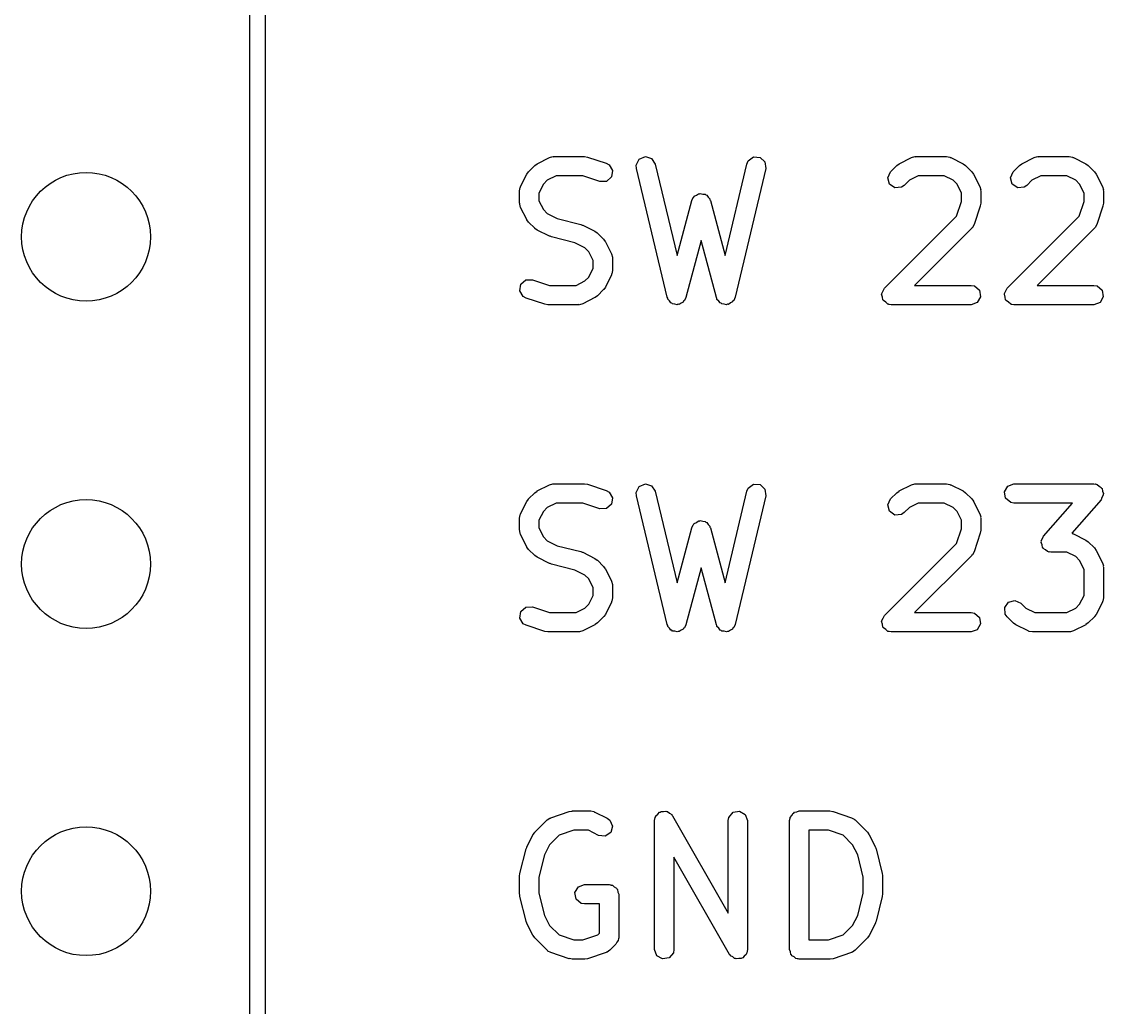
# Model space of a CAD drawing. Extents: x 123.1 to 171.8, y -132.4 to -71.4.
# Drawn here: x 162.06 to 170.46, y -102.5 to -94.85 of the extents above; entities that cross this region are included whole.
import ezdxf

# ---------------------------------------------------------------- set-up
doc = ezdxf.new("R2010")
doc.units = 0
doc.layers.add('BLACK', color=7, linetype='CONTINUOUS')

msp = doc.modelspace()

# ---------------------------------------------------------------- linework, layer by layer
at = {"layer": 'BLACK', "linetype": 'CONTINUOUS'}
for p, q in [((163.95, -77.41), (163.95, -128.33)), ((163.83, -128.27), (163.83, -77.47)), ((166.043, -95.967), (166.061, -95.9541)), ((166.061, -95.9541), (166.062, -95.9529)), ((166.062, -95.9529), (166.157, -95.9053)), ((166.157, -95.9053), (166.182, -95.8979)), ((166.182, -95.8979), (166.187, -95.8989)), ((166.187, -95.8989), (166.191, -95.8974)), ((166.191, -95.8974), (166.429, -95.8974)), ((166.429, -95.8974), (166.451, -95.9013)), ((166.451, -95.9013), (166.453, -95.9012)), ((166.453, -95.9012), (166.596, -95.9488)), ((166.596, -95.9488), (166.619, -95.9613)), ((166.619, -95.9613), (166.645, -96.005)), ((166.831, -95.9637), (166.854, -95.9179)), ((166.832, -95.9898), (166.831, -95.9637)), ((166.854, -95.9179), (166.901, -95.8975)), ((166.901, -95.8975), (166.95, -95.9122)), ((166.95, -95.9122), (166.978, -95.955)), ((166.978, -95.955), (167.147, -96.6659)), ((167.52, -96.6659), (167.689, -95.955)), ((167.689, -95.955), (167.7, -95.9311)), ((167.7, -95.9311), (167.741, -95.9005)), ((167.741, -95.9005), (167.792, -95.9035)), ((167.792, -95.9035), (167.829, -95.9388)), ((167.829, -95.9388), (167.835, -95.9898)), ((168.852, -95.967), (168.871, -95.9541)), ((168.871, -95.9541), (168.872, -95.9529)), ((168.872, -95.9529), (168.967, -95.9053)), ((168.967, -95.9053), (168.992, -95.8979)), ((168.992, -95.8979), (168.996, -95.8989)), ((168.996, -95.8989), (169, -95.8974)), ((169, -95.8974), (169.239, -95.8974)), ((169.239, -95.8974), (169.264, -95.9019)), ((169.264, -95.9019), (169.268, -95.9048)), ((169.268, -95.9048), (169.272, -95.9053)), ((169.272, -95.9053), (169.367, -95.9529)), ((169.367, -95.9529), (169.385, -95.9663)), ((169.805, -95.967), (169.823, -95.9541)), ((169.823, -95.9541), (169.824, -95.9529)), ((169.824, -95.9529), (169.919, -95.9053)), ((169.919, -95.9053), (169.944, -95.8979)), ((169.944, -95.8979), (169.949, -95.8989)), ((169.949, -95.8989), (169.953, -95.8974)), ((169.953, -95.8974), (170.191, -95.8974)), ((170.191, -95.8974), (170.217, -95.9019)), ((170.217, -95.9019), (170.22, -95.9048)), ((170.22, -95.9048), (170.224, -95.9053)), ((170.224, -95.9053), (170.32, -95.9529)), ((170.32, -95.9529), (170.338, -95.9663)), ((165.933, -96.1293), (165.981, -96.0341)), ((165.981, -96.0341), (165.994, -96.0161)), ((165.994, -96.0161), (165.995, -96.0146)), ((165.995, -96.0146), (166.043, -95.967)), ((166.209, -96.0474), (166.14, -96.0816)), ((166.417, -96.0474), (166.209, -96.0474)), ((166.548, -96.0912), (166.417, -96.0474)), ((166.645, -96.005), (166.638, -96.0557)), ((167.07, -96.9898), (166.832, -95.9898)), ((167.835, -95.9898), (167.597, -96.9898)), ((168.783, -96.0611), (168.805, -96.0146)), ((168.805, -96.0146), (168.852, -95.967)), ((169.018, -96.0474), (168.95, -96.0816)), ((169.221, -96.0474), (169.018, -96.0474)), ((169.289, -96.0816), (169.221, -96.0474)), ((169.385, -95.9663), (169.387, -95.967)), ((169.387, -95.967), (169.434, -96.0146)), ((169.434, -96.0146), (169.447, -96.033)), ((169.447, -96.033), (169.449, -96.0341)), ((169.449, -96.0341), (169.496, -96.1293)), ((169.735, -96.0611), (169.757, -96.0146)), ((169.757, -96.0146), (169.805, -95.967)), ((169.971, -96.0474), (169.902, -96.0816)), ((170.173, -96.0474), (169.971, -96.0474)), ((170.242, -96.0816), (170.173, -96.0474)), ((170.338, -95.9663), (170.339, -95.967)), ((170.339, -95.967), (170.387, -96.0146)), ((170.387, -96.0146), (170.4, -96.033)), ((170.4, -96.033), (170.401, -96.0341)), ((170.401, -96.0341), (170.449, -96.1293)), ((165.93, -96.1372), (165.933, -96.1338)), ((165.933, -96.1338), (165.933, -96.1293)), ((166.11, -96.112), (166.075, -96.1806)), ((166.14, -96.0816), (166.11, -96.112)), ((166.599, -96.0898), (166.548, -96.0912)), ((166.638, -96.0557), (166.599, -96.0898)), ((168.796, -96.1106), (168.783, -96.0611)), ((168.838, -96.1401), (168.796, -96.1106)), ((168.911, -96.1207), (168.889, -96.1356)), ((168.95, -96.0816), (168.911, -96.1207)), ((169.32, -96.112), (169.289, -96.0816)), ((169.354, -96.1806), (169.32, -96.112)), ((169.496, -96.1293), (169.504, -96.1543)), ((169.749, -96.1106), (169.735, -96.0611)), ((169.791, -96.1401), (169.749, -96.1106)), ((169.863, -96.1207), (169.842, -96.1356)), ((169.902, -96.0816), (169.863, -96.1207)), ((170.272, -96.112), (170.242, -96.0816)), ((170.306, -96.1806), (170.272, -96.112)), ((170.449, -96.1293), (170.456, -96.1543)), ((165.925, -96.1629), (165.93, -96.1372)), ((165.925, -96.2581), (165.925, -96.1629)), ((166.075, -96.1806), (166.075, -96.2404)), ((167.261, -96.2388), (167.272, -96.2152)), ((167.272, -96.2152), (167.278, -96.2112)), ((167.278, -96.2112), (167.281, -96.205)), ((167.281, -96.205), (167.298, -96.1968)), ((167.298, -96.1968), (167.314, -96.1857)), ((167.314, -96.1857), (167.321, -96.1863)), ((167.321, -96.1863), (167.327, -96.1834)), ((167.327, -96.1834), (167.346, -96.1884)), ((167.346, -96.1884), (167.365, -96.1901)), ((167.365, -96.1901), (167.37, -96.1949)), ((167.37, -96.1949), (167.377, -96.1967)), ((167.377, -96.1967), (167.388, -96.2126)), ((167.388, -96.2126), (167.402, -96.2263)), ((168.889, -96.1356), (168.838, -96.1401)), ((169.354, -96.2459), (169.354, -96.1806)), ((169.504, -96.1543), (169.503, -96.1586)), ((169.503, -96.1586), (169.504, -96.1629)), ((169.504, -96.1629), (169.504, -96.2581)), ((169.842, -96.1356), (169.791, -96.1401)), ((170.306, -96.2459), (170.306, -96.1806)), ((170.456, -96.1543), (170.455, -96.1586)), ((170.455, -96.1586), (170.456, -96.1629)), ((170.456, -96.1629), (170.456, -96.2581)), ((165.927, -96.2623), (165.925, -96.2581)), ((165.926, -96.2667), (165.927, -96.2623)), ((165.933, -96.2916), (165.926, -96.2667)), ((165.981, -96.3869), (165.933, -96.2916)), ((166.075, -96.2404), (166.11, -96.3089)), ((167.147, -96.6659), (167.261, -96.2388)), ((167.402, -96.2263), (167.402, -96.2331)), ((167.402, -96.2331), (167.406, -96.2388)), ((167.406, -96.2388), (167.52, -96.6659)), ((169.316, -96.3604), (169.354, -96.2459)), ((169.5, -96.2818), (169.453, -96.4247)), ((169.504, -96.2581), (169.5, -96.2802)), ((169.5, -96.2802), (169.5, -96.2818)), ((170.268, -96.3604), (170.306, -96.2459)), ((170.453, -96.2818), (170.405, -96.4247)), ((170.456, -96.2581), (170.453, -96.2802)), ((170.453, -96.2802), (170.453, -96.2818)), ((166.11, -96.3089), (166.14, -96.3393)), ((166.14, -96.3393), (166.217, -96.3778)), ((166.217, -96.3778), (166.4, -96.4234)), ((168.757, -96.9193), (169.316, -96.3604)), ((169.709, -96.9193), (170.268, -96.3604)), ((165.982, -96.388), (165.981, -96.3869)), ((165.995, -96.4064), (165.982, -96.388)), ((166.043, -96.454), (165.995, -96.4064)), ((166.044, -96.4547), (166.043, -96.454)), ((166.062, -96.468), (166.044, -96.4547)), ((166.157, -96.5157), (166.062, -96.468)), ((166.4, -96.4234), (166.411, -96.4287)), ((166.411, -96.4287), (166.415, -96.4291)), ((166.415, -96.4291), (166.51, -96.4767)), ((169.434, -96.454), (168.991, -96.8974)), ((169.436, -96.4499), (169.434, -96.454)), ((169.44, -96.4476), (169.436, -96.4499)), ((169.453, -96.4247), (169.44, -96.4476)), ((170.387, -96.454), (169.943, -96.8974)), ((170.389, -96.4499), (170.387, -96.454)), ((170.393, -96.4476), (170.389, -96.4499)), ((170.405, -96.4247), (170.393, -96.4476)), ((166.161, -96.5161), (166.157, -96.5157)), ((166.173, -96.5213), (166.161, -96.5161)), ((166.355, -96.567), (166.173, -96.5213)), ((166.51, -96.4767), (166.528, -96.4901)), ((166.528, -96.4901), (166.53, -96.4908)), ((166.53, -96.4908), (166.577, -96.5384)), ((166.577, -96.5384), (166.59, -96.5568)), ((167.334, -96.5492), (167.216, -96.9917)), ((167.452, -96.9917), (167.334, -96.5492)), ((166.432, -96.6054), (166.355, -96.567)), ((166.463, -96.6359), (166.432, -96.6054)), ((166.497, -96.7044), (166.463, -96.6359)), ((166.59, -96.5568), (166.591, -96.5579)), ((166.591, -96.5579), (166.639, -96.6531)), ((166.497, -96.7642), (166.497, -96.7044)), ((166.639, -96.6531), (166.646, -96.6781)), ((166.646, -96.6781), (166.645, -96.6825)), ((166.645, -96.6825), (166.647, -96.6867)), ((166.647, -96.6867), (166.647, -96.7819)), ((166.463, -96.8327), (166.497, -96.7642)), ((166.647, -96.7819), (166.642, -96.8076)), ((165.927, -96.9398), (165.935, -96.889)), ((165.935, -96.889), (165.973, -96.855)), ((165.973, -96.855), (166.024, -96.8536)), ((166.024, -96.8536), (166.156, -96.8974)), ((166.364, -96.8974), (166.432, -96.8631)), ((166.432, -96.8631), (166.463, -96.8327)), ((166.639, -96.8154), (166.591, -96.9107)), ((166.642, -96.8076), (166.639, -96.811)), ((166.639, -96.811), (166.639, -96.8154)), ((165.954, -96.9835), (165.927, -96.9398)), ((166.156, -96.8974), (166.364, -96.8974)), ((166.577, -96.9302), (166.53, -96.9778)), ((166.578, -96.9287), (166.577, -96.9302)), ((166.591, -96.9107), (166.578, -96.9287)), ((168.735, -96.9658), (168.737, -96.9627)), ((168.741, -96.9876), (168.735, -96.9658)), ((168.736, -96.9594), (168.747, -96.9398)), ((168.737, -96.9627), (168.736, -96.9594)), ((168.747, -96.9398), (168.757, -96.9193)), ((168.991, -96.8974), (169.429, -96.8974)), ((169.429, -96.8974), (169.455, -96.9019)), ((169.455, -96.9019), (169.494, -96.9349)), ((169.494, -96.9349), (169.503, -96.9854)), ((169.688, -96.9658), (169.689, -96.9627)), ((169.694, -96.9876), (169.688, -96.9658)), ((169.689, -96.9594), (169.7, -96.9398)), ((169.689, -96.9627), (169.689, -96.9594)), ((169.7, -96.9398), (169.709, -96.9193)), ((169.943, -96.8974), (170.381, -96.8974)), ((170.381, -96.8974), (170.407, -96.9019)), ((170.407, -96.9019), (170.446, -96.9349)), ((170.446, -96.9349), (170.455, -96.9854)), ((165.977, -96.9959), (165.954, -96.9835)), ((166.12, -97.0435), (165.977, -96.9959)), ((166.121, -97.0435), (166.12, -97.0435)), ((166.143, -97.0474), (166.121, -97.0435)), ((166.381, -97.0474), (166.143, -97.0474)), ((166.386, -97.0458), (166.381, -97.0474)), ((166.39, -97.0469), (166.386, -97.0458)), ((166.415, -97.0395), (166.39, -97.0469)), ((166.51, -96.9918), (166.415, -97.0395)), ((166.511, -96.9907), (166.51, -96.9918)), ((166.53, -96.9778), (166.511, -96.9907)), ((167.075, -96.9963), (167.07, -96.9898)), ((167.075, -97.0042), (167.075, -96.9963)), ((167.088, -97.0172), (167.075, -97.0042)), ((167.099, -97.0326), (167.088, -97.0172)), ((167.106, -97.0348), (167.099, -97.0326)), ((167.112, -97.0404), (167.106, -97.0348)), ((167.13, -97.042), (167.112, -97.0404)), ((167.148, -97.0472), (167.13, -97.042)), ((167.155, -97.0441), (167.148, -97.0472)), ((167.163, -97.0448), (167.155, -97.0441)), ((167.178, -97.0342), (167.163, -97.0448)), ((167.195, -97.0269), (167.178, -97.0342)), ((167.198, -97.0198), (167.195, -97.0269)), ((167.205, -97.0153), (167.198, -97.0198)), ((167.216, -96.9917), (167.205, -97.0153)), ((167.456, -96.9982), (167.452, -96.9917)), ((167.457, -97.006), (167.456, -96.9982)), ((167.471, -97.0186), (167.457, -97.006)), ((167.481, -97.0338), (167.471, -97.0186)), ((167.489, -97.0358), (167.481, -97.0338)), ((167.495, -97.0412), (167.489, -97.0358)), ((167.513, -97.0423), (167.495, -97.0412)), ((167.531, -97.0471), (167.513, -97.0423)), ((167.538, -97.0438), (167.531, -97.0471)), ((167.546, -97.0443), (167.538, -97.0438)), ((167.561, -97.0333), (167.546, -97.0443)), ((167.577, -97.0255), (167.561, -97.0333)), ((167.581, -97.0183), (167.577, -97.0255)), ((167.587, -97.0137), (167.581, -97.0183)), ((167.597, -96.9898), (167.587, -97.0137)), ((168.745, -97.0099), (168.741, -96.9876)), ((168.748, -97.0121), (168.745, -97.0099)), ((168.749, -97.0154), (168.748, -97.0121)), ((168.767, -97.0283), (168.749, -97.0154)), ((168.784, -97.0429), (168.767, -97.0283)), ((168.789, -97.0437), (168.784, -97.0429)), ((168.791, -97.0448), (168.789, -97.0437)), ((168.794, -97.0445), (168.791, -97.0448)), ((168.81, -97.0474), (168.794, -97.0445)), ((169.429, -97.0474), (168.81, -97.0474)), ((169.477, -97.0298), (169.429, -97.0474)), ((169.503, -96.9854), (169.477, -97.0298)), ((169.697, -97.0099), (169.694, -96.9876)), ((169.7, -97.0121), (169.697, -97.0099)), ((169.701, -97.0154), (169.7, -97.0121)), ((169.719, -97.0283), (169.701, -97.0154)), ((169.737, -97.0429), (169.719, -97.0283)), ((169.741, -97.0437), (169.737, -97.0429)), ((169.743, -97.0448), (169.741, -97.0437)), ((169.746, -97.0445), (169.743, -97.0448)), ((169.762, -97.0474), (169.746, -97.0445)), ((170.381, -97.0474), (169.762, -97.0474)), ((170.43, -97.0298), (170.381, -97.0474)), ((170.455, -96.9854), (170.43, -97.0298)), ((166.062, -98.4929), (166.157, -98.4453)), ((166.157, -98.4453), (166.182, -98.4379)), ((166.182, -98.4379), (166.187, -98.4389)), ((166.187, -98.4389), (166.191, -98.4374)), ((166.191, -98.4374), (166.429, -98.4374)), ((166.429, -98.4374), (166.451, -98.4413)), ((166.451, -98.4413), (166.453, -98.4412)), ((166.453, -98.4412), (166.596, -98.4888)), ((166.831, -98.5037), (166.854, -98.4579)), ((166.854, -98.4579), (166.901, -98.4375)), ((166.901, -98.4375), (166.95, -98.4522)), ((166.95, -98.4522), (166.978, -98.495)), ((167.689, -98.495), (167.7, -98.4711)), ((167.7, -98.4711), (167.741, -98.4405)), ((167.741, -98.4405), (167.792, -98.4435)), ((167.792, -98.4435), (167.829, -98.4788)), ((167.829, -98.4788), (167.835, -98.5298)), ((168.872, -98.4929), (168.967, -98.4453)), ((168.967, -98.4453), (168.992, -98.4379)), ((168.992, -98.4379), (168.996, -98.4389)), ((168.996, -98.4389), (169, -98.4374)), ((169, -98.4374), (169.239, -98.4374)), ((169.239, -98.4374), (169.264, -98.4419)), ((169.264, -98.4419), (169.268, -98.4448)), ((169.268, -98.4448), (169.272, -98.4453)), ((169.272, -98.4453), (169.367, -98.4929)), ((169.689, -98.4994), (169.714, -98.4549)), ((169.714, -98.4549), (169.762, -98.4374)), ((169.762, -98.4374), (170.381, -98.4374)), ((170.381, -98.4374), (170.393, -98.4393)), ((170.393, -98.4393), (170.396, -98.4388)), ((170.396, -98.4388), (170.399, -98.4404)), ((170.399, -98.4404), (170.407, -98.4419)), ((170.407, -98.4419), (170.423, -98.4549)), ((170.423, -98.4549), (170.44, -98.4654)), ((170.44, -98.4654), (170.442, -98.471)), ((170.442, -98.471), (170.446, -98.4749)), ((170.446, -98.4749), (170.45, -98.4948)), ((165.981, -98.5741), (165.994, -98.5561)), ((165.994, -98.5561), (165.995, -98.5546)), ((165.995, -98.5546), (166.043, -98.507)), ((166.043, -98.507), (166.061, -98.4941)), ((166.061, -98.4941), (166.062, -98.4929)), ((166.596, -98.4888), (166.619, -98.5013)), ((166.619, -98.5013), (166.645, -98.545)), ((166.645, -98.545), (166.638, -98.5957)), ((166.832, -98.5298), (166.831, -98.5037)), ((167.07, -99.5298), (166.832, -98.5298)), ((166.978, -98.495), (167.147, -99.2059)), ((167.52, -99.2059), (167.689, -98.495)), ((167.835, -98.5298), (167.597, -99.5298)), ((168.783, -98.6011), (168.805, -98.5546)), ((168.805, -98.5546), (168.852, -98.507)), ((168.852, -98.507), (168.871, -98.4941)), ((168.871, -98.4941), (168.872, -98.4929)), ((169.367, -98.4929), (169.385, -98.5063)), ((169.385, -98.5063), (169.387, -98.507)), ((169.387, -98.507), (169.434, -98.5546)), ((169.434, -98.5546), (169.447, -98.573)), ((169.697, -98.5499), (169.689, -98.4994)), ((169.737, -98.5829), (169.697, -98.5499)), ((170.438, -98.5618), (170.21, -98.8218)), ((170.445, -98.5429), (170.438, -98.5618)), ((170.455, -98.5254), (170.445, -98.5429)), ((170.45, -98.4948), (170.456, -98.5139)), ((170.456, -98.5139), (170.454, -98.5195)), ((170.454, -98.5195), (170.455, -98.5254)), ((165.933, -98.6693), (165.981, -98.5741)), ((166.11, -98.652), (166.075, -98.7206)), ((166.14, -98.6216), (166.11, -98.652)), ((166.209, -98.5874), (166.14, -98.6216)), ((166.417, -98.5874), (166.209, -98.5874)), ((166.548, -98.6312), (166.417, -98.5874)), ((166.599, -98.6298), (166.548, -98.6312)), ((166.638, -98.5957), (166.599, -98.6298)), ((168.796, -98.6506), (168.783, -98.6011)), ((168.838, -98.6801), (168.796, -98.6506)), ((168.95, -98.6216), (168.911, -98.6607)), ((169.018, -98.5874), (168.95, -98.6216)), ((169.221, -98.5874), (169.018, -98.5874)), ((169.289, -98.6216), (169.221, -98.5874)), ((169.32, -98.652), (169.289, -98.6216)), ((169.354, -98.7206), (169.32, -98.652)), ((169.447, -98.573), (169.449, -98.5741)), ((169.449, -98.5741), (169.496, -98.6693)), ((169.762, -98.5874), (169.737, -98.5829)), ((170.216, -98.5874), (169.762, -98.5874)), ((169.992, -98.8439), (170.216, -98.5874)), ((165.925, -98.7029), (165.93, -98.6772)), ((165.925, -98.7981), (165.925, -98.7029)), ((165.93, -98.6772), (165.933, -98.6738)), ((165.933, -98.6738), (165.933, -98.6693)), ((166.075, -98.7206), (166.075, -98.7804)), ((167.281, -98.745), (167.298, -98.7368)), ((167.298, -98.7368), (167.314, -98.7257)), ((167.314, -98.7257), (167.321, -98.7263)), ((167.321, -98.7263), (167.327, -98.7234)), ((167.327, -98.7234), (167.346, -98.7284)), ((167.346, -98.7284), (167.365, -98.7301)), ((167.365, -98.7301), (167.37, -98.7349)), ((167.37, -98.7349), (167.377, -98.7367)), ((167.377, -98.7367), (167.388, -98.7526)), ((168.889, -98.6756), (168.838, -98.6801)), ((168.911, -98.6607), (168.889, -98.6756)), ((169.354, -98.7859), (169.354, -98.7206)), ((169.496, -98.6693), (169.504, -98.6943)), ((169.504, -98.6943), (169.503, -98.6986)), ((169.503, -98.6986), (169.504, -98.7029)), ((169.504, -98.7029), (169.504, -98.7981)), ((165.927, -98.8023), (165.925, -98.7981)), ((165.926, -98.8067), (165.927, -98.8023)), ((165.933, -98.8316), (165.926, -98.8067)), ((166.075, -98.7804), (166.11, -98.8489)), ((167.147, -99.2059), (167.261, -98.7788)), ((167.261, -98.7788), (167.272, -98.7552)), ((167.272, -98.7552), (167.278, -98.7512)), ((167.278, -98.7512), (167.281, -98.745)), ((167.388, -98.7526), (167.402, -98.7663)), ((167.402, -98.7663), (167.402, -98.7731)), ((167.402, -98.7731), (167.406, -98.7788)), ((167.406, -98.7788), (167.52, -99.2059)), ((169.316, -98.9004), (169.354, -98.7859)), ((169.504, -98.7981), (169.5, -98.8202)), ((169.5, -98.8202), (169.5, -98.8218)), ((165.981, -98.9269), (165.933, -98.8316)), ((166.11, -98.8489), (166.14, -98.8793)), ((166.14, -98.8793), (166.217, -98.9178)), ((168.757, -99.4593), (169.316, -98.9004)), ((169.5, -98.8218), (169.453, -98.9647)), ((169.973, -98.8918), (169.975, -98.8862)), ((169.98, -98.9109), (169.973, -98.8918)), ((169.974, -98.8803), (169.984, -98.8628)), ((169.975, -98.8862), (169.974, -98.8803)), ((169.984, -98.8628), (169.992, -98.8439)), ((170.21, -98.8218), (170.217, -98.8229)), ((170.217, -98.8229), (170.22, -98.8257)), ((170.22, -98.8257), (170.224, -98.8263)), ((170.224, -98.8263), (170.32, -98.8739)), ((170.32, -98.8739), (170.338, -98.8872)), ((170.338, -98.8872), (170.339, -98.8879)), ((170.339, -98.8879), (170.387, -98.9355)), ((165.982, -98.928), (165.981, -98.9269)), ((165.995, -98.9464), (165.982, -98.928)), ((166.043, -98.994), (165.995, -98.9464)), ((166.217, -98.9178), (166.4, -98.9634)), ((166.4, -98.9634), (166.411, -98.9687)), ((166.411, -98.9687), (166.415, -98.9691)), ((166.415, -98.9691), (166.51, -99.0167)), ((169.44, -98.9876), (169.436, -98.9899)), ((169.453, -98.9647), (169.44, -98.9876)), ((169.983, -98.9308), (169.98, -98.9109)), ((169.988, -98.9347), (169.983, -98.9308)), ((169.99, -98.9403), (169.988, -98.9347)), ((170.007, -98.9508), (169.99, -98.9403)), ((170.022, -98.9638), (170.007, -98.9508)), ((170.031, -98.9653), (170.022, -98.9638)), ((170.034, -98.9669), (170.031, -98.9653)), ((170.037, -98.9664), (170.034, -98.9669)), ((170.048, -98.9683), (170.037, -98.9664)), ((170.173, -98.9683), (170.048, -98.9683)), ((170.242, -99.0026), (170.173, -98.9683)), ((170.387, -98.9355), (170.4, -98.9539)), ((170.4, -98.9539), (170.401, -98.955)), ((170.401, -98.955), (170.449, -99.0503)), ((166.044, -98.9947), (166.043, -98.994)), ((166.062, -99.008), (166.044, -98.9947)), ((166.157, -99.0557), (166.062, -99.008)), ((166.161, -99.0561), (166.157, -99.0557)), ((166.173, -99.0613), (166.161, -99.0561)), ((166.355, -99.107), (166.173, -99.0613)), ((166.51, -99.0167), (166.528, -99.0301)), ((166.528, -99.0301), (166.53, -99.0308)), ((166.53, -99.0308), (166.577, -99.0784)), ((169.434, -98.994), (168.991, -99.4374)), ((169.436, -98.9899), (169.434, -98.994)), ((170.272, -99.033), (170.242, -99.0026)), ((170.306, -99.1015), (170.272, -99.033)), ((170.449, -99.0503), (170.456, -99.0752)), ((166.432, -99.1454), (166.355, -99.107)), ((166.463, -99.1759), (166.432, -99.1454)), ((166.577, -99.0784), (166.59, -99.0968)), ((166.59, -99.0968), (166.591, -99.0979)), ((166.591, -99.0979), (166.639, -99.1931)), ((167.334, -99.0892), (167.216, -99.5317)), ((167.452, -99.5317), (167.334, -99.0892)), ((170.306, -99.3042), (170.306, -99.1015)), ((170.456, -99.0752), (170.455, -99.0796)), ((170.455, -99.0796), (170.456, -99.0838)), ((170.456, -99.0838), (170.456, -99.3219)), ((166.497, -99.2444), (166.463, -99.1759)), ((166.639, -99.1931), (166.646, -99.2181)), ((166.646, -99.2181), (166.645, -99.2225)), ((166.645, -99.2225), (166.647, -99.2267)), ((166.647, -99.2267), (166.647, -99.3219)), ((166.463, -99.3727), (166.497, -99.3042)), ((166.497, -99.3042), (166.497, -99.2444)), ((166.647, -99.3219), (166.642, -99.3476)), ((170.272, -99.3727), (170.306, -99.3042)), ((170.456, -99.3219), (170.452, -99.3476)), ((165.935, -99.429), (165.973, -99.395)), ((165.973, -99.395), (166.024, -99.3936)), ((166.024, -99.3936), (166.156, -99.4374)), ((166.364, -99.4374), (166.432, -99.4031)), ((166.432, -99.4031), (166.463, -99.3727)), ((166.639, -99.3554), (166.591, -99.4507)), ((166.642, -99.3476), (166.639, -99.351)), ((166.639, -99.351), (166.639, -99.3554)), ((169.69, -99.3977), (169.719, -99.3557)), ((169.694, -99.4488), (169.69, -99.3977)), ((169.719, -99.3557), (169.769, -99.3424)), ((169.769, -99.3424), (169.815, -99.3641)), ((169.815, -99.3641), (169.854, -99.4031)), ((169.854, -99.4031), (169.923, -99.4374)), ((170.173, -99.4374), (170.242, -99.4031)), ((170.242, -99.4031), (170.272, -99.3727)), ((170.449, -99.3554), (170.401, -99.4507)), ((170.452, -99.3476), (170.449, -99.351)), ((170.449, -99.351), (170.449, -99.3554)), ((165.927, -99.4798), (165.935, -99.429)), ((165.954, -99.5235), (165.927, -99.4798)), ((166.156, -99.4374), (166.364, -99.4374)), ((166.577, -99.4702), (166.53, -99.5178)), ((166.578, -99.4687), (166.577, -99.4702)), ((166.591, -99.4507), (166.578, -99.4687)), ((168.736, -99.4994), (168.747, -99.4798)), ((168.747, -99.4798), (168.757, -99.4593)), ((168.991, -99.4374), (169.429, -99.4374)), ((169.429, -99.4374), (169.455, -99.4419)), ((169.455, -99.4419), (169.494, -99.4749)), ((169.494, -99.4749), (169.503, -99.5254)), ((169.709, -99.4702), (169.694, -99.4488)), ((169.757, -99.5178), (169.709, -99.4702)), ((169.923, -99.4374), (170.173, -99.4374)), ((170.387, -99.4702), (170.339, -99.5178)), ((170.388, -99.4687), (170.387, -99.4702)), ((170.401, -99.4507), (170.388, -99.4687)), ((165.977, -99.5359), (165.954, -99.5235)), ((166.12, -99.5835), (165.977, -99.5359)), ((166.51, -99.5318), (166.415, -99.5795)), ((166.511, -99.5307), (166.51, -99.5318)), ((166.53, -99.5178), (166.511, -99.5307)), ((167.075, -99.5363), (167.07, -99.5298)), ((167.075, -99.5442), (167.075, -99.5363)), ((167.088, -99.5572), (167.075, -99.5442)), ((167.099, -99.5726), (167.088, -99.5572)), ((167.106, -99.5748), (167.099, -99.5726)), ((167.112, -99.5804), (167.106, -99.5748)), ((167.178, -99.5742), (167.163, -99.5848)), ((167.195, -99.5669), (167.178, -99.5742)), ((167.198, -99.5598), (167.195, -99.5669)), ((167.205, -99.5553), (167.198, -99.5598)), ((167.216, -99.5317), (167.205, -99.5553)), ((167.456, -99.5382), (167.452, -99.5317)), ((167.457, -99.546), (167.456, -99.5382)), ((167.471, -99.5586), (167.457, -99.546)), ((167.481, -99.5738), (167.471, -99.5586)), ((167.489, -99.5758), (167.481, -99.5738)), ((167.495, -99.5812), (167.489, -99.5758)), ((167.561, -99.5733), (167.546, -99.5843)), ((167.577, -99.5655), (167.561, -99.5733)), ((167.581, -99.5583), (167.577, -99.5655)), ((167.587, -99.5537), (167.581, -99.5583)), ((167.597, -99.5298), (167.587, -99.5537)), ((168.735, -99.5058), (168.737, -99.5027)), ((168.741, -99.5276), (168.735, -99.5058)), ((168.737, -99.5027), (168.736, -99.4994)), ((168.745, -99.5499), (168.741, -99.5276)), ((168.748, -99.5521), (168.745, -99.5499)), ((168.749, -99.5554), (168.748, -99.5521)), ((168.767, -99.5683), (168.749, -99.5554)), ((168.784, -99.5829), (168.767, -99.5683)), ((169.477, -99.5698), (169.429, -99.5874)), ((169.503, -99.5254), (169.477, -99.5698)), ((169.758, -99.5185), (169.757, -99.5178)), ((169.776, -99.5318), (169.758, -99.5185)), ((169.872, -99.5795), (169.776, -99.5318)), ((170.32, -99.5318), (170.224, -99.5795)), ((170.321, -99.5307), (170.32, -99.5318)), ((170.339, -99.5178), (170.321, -99.5307)), ((166.121, -99.5835), (166.12, -99.5835)), ((166.143, -99.5874), (166.121, -99.5835)), ((166.381, -99.5874), (166.143, -99.5874)), ((166.386, -99.5858), (166.381, -99.5874)), ((166.39, -99.5869), (166.386, -99.5858)), ((166.415, -99.5795), (166.39, -99.5869)), ((167.13, -99.582), (167.112, -99.5804)), ((167.148, -99.5872), (167.13, -99.582)), ((167.155, -99.5841), (167.148, -99.5872)), ((167.163, -99.5848), (167.155, -99.5841)), ((167.513, -99.5823), (167.495, -99.5812)), ((167.531, -99.5871), (167.513, -99.5823)), ((167.538, -99.5838), (167.531, -99.5871)), ((167.546, -99.5843), (167.538, -99.5838)), ((168.789, -99.5837), (168.784, -99.5829)), ((168.791, -99.5848), (168.789, -99.5837)), ((168.794, -99.5845), (168.791, -99.5848)), ((168.81, -99.5874), (168.794, -99.5845)), ((169.429, -99.5874), (168.81, -99.5874)), ((169.876, -99.58), (169.872, -99.5795)), ((169.88, -99.5829), (169.876, -99.58)), ((169.905, -99.5874), (169.88, -99.5829)), ((170.191, -99.5874), (169.905, -99.5874)), ((170.195, -99.5858), (170.191, -99.5874)), ((170.2, -99.5869), (170.195, -99.5858)), ((170.224, -99.5795), (170.2, -99.5869)), ((166.167, -101.029), (166.31, -100.981)), ((166.31, -100.981), (166.332, -100.978)), ((166.332, -100.978), (166.334, -100.977)), ((166.334, -100.977), (166.477, -100.977)), ((166.477, -100.977), (166.502, -100.982)), ((166.502, -100.982), (166.506, -100.985)), ((166.506, -100.985), (166.51, -100.985)), ((166.51, -100.985), (166.605, -101.033)), ((166.983, -101.015), (166.998, -101.002)), ((166.998, -101.002), (167.011, -100.987)), ((167.011, -100.987), (167.017, -100.986)), ((167.017, -100.986), (167.023, -100.982)), ((167.023, -100.982), (167.042, -100.982)), ((167.042, -100.982), (167.061, -100.979)), ((167.061, -100.979), (167.067, -100.982)), ((167.067, -100.982), (167.074, -100.982)), ((167.074, -100.982), (167.089, -100.995)), ((167.089, -100.995), (167.106, -101.004)), ((167.549, -101.027), (167.582, -100.987)), ((167.582, -100.987), (167.633, -100.979)), ((167.633, -100.979), (167.677, -101.004)), ((168.038, -101.012), (168.048, -100.995)), ((168.048, -100.995), (168.054, -100.993)), ((168.054, -100.993), (168.058, -100.987)), ((168.058, -100.987), (168.077, -100.984)), ((168.077, -100.984), (168.096, -100.977)), ((168.096, -100.977), (168.334, -100.977)), ((168.334, -100.977), (168.356, -100.981)), ((168.356, -100.981), (168.358, -100.981)), ((168.358, -100.981), (168.5, -101.029)), ((166.043, -101.142), (166.138, -101.047)), ((166.138, -101.047), (166.159, -101.032)), ((166.159, -101.032), (166.164, -101.032)), ((166.164, -101.032), (166.167, -101.029)), ((166.605, -101.033), (166.626, -101.048)), ((166.626, -101.048), (166.647, -101.096)), ((166.973, -101.052), (166.978, -101.027)), ((166.973, -102.052), (166.973, -101.052)), ((166.978, -101.027), (166.982, -101.021)), ((166.982, -101.021), (166.983, -101.015)), ((167.106, -101.004), (167.108, -101.011)), ((167.108, -101.011), (167.113, -101.015)), ((167.113, -101.015), (167.545, -101.77)), ((167.545, -101.052), (167.549, -101.027)), ((167.545, -101.77), (167.545, -101.052)), ((167.677, -101.004), (167.695, -101.052)), ((167.695, -101.052), (167.695, -102.052)), ((168.021, -101.052), (168.022, -101.043)), ((168.021, -102.052), (168.021, -101.052)), ((168.022, -101.039), (168.024, -101.036)), ((168.022, -101.043), (168.022, -101.039)), ((168.024, -101.036), (168.025, -101.027)), ((168.025, -101.027), (168.038, -101.012)), ((168.5, -101.029), (168.523, -101.041)), ((168.523, -101.041), (168.526, -101.045)), ((168.526, -101.045), (168.53, -101.047)), ((168.53, -101.047), (168.625, -101.142)), ((165.981, -101.257), (166.029, -101.162)), ((166.029, -101.162), (166.042, -101.144)), ((166.042, -101.144), (166.043, -101.142)), ((166.231, -101.166), (166.157, -101.24)), ((166.346, -101.127), (166.231, -101.166)), ((166.459, -101.127), (166.346, -101.127)), ((166.538, -101.167), (166.459, -101.127)), ((166.589, -101.173), (166.538, -101.167)), ((166.632, -101.145), (166.589, -101.173)), ((166.647, -101.096), (166.632, -101.145)), ((168.171, -101.127), (168.171, -101.977)), ((168.322, -101.127), (168.171, -101.127)), ((168.436, -101.166), (168.322, -101.127)), ((168.51, -101.24), (168.436, -101.166)), ((168.625, -101.142), (168.638, -101.161)), ((168.638, -101.161), (168.639, -101.162)), ((168.639, -101.162), (168.687, -101.257)), ((166.157, -101.24), (166.119, -101.317)), ((168.549, -101.317), (168.51, -101.24)), ((165.928, -101.463), (165.975, -101.272)), ((165.975, -101.272), (165.981, -101.26)), ((165.981, -101.26), (165.981, -101.257)), ((166.119, -101.317), (166.075, -101.49)), ((167.554, -102.09), (167.123, -101.335)), ((167.123, -101.335), (167.123, -102.052)), ((168.592, -101.49), (168.549, -101.317)), ((168.687, -101.257), (168.69, -101.269)), ((168.69, -101.269), (168.692, -101.272)), ((168.692, -101.272), (168.74, -101.463)), ((165.925, -101.481), (165.928, -101.466)), ((165.925, -101.624), (165.925, -101.481)), ((165.928, -101.466), (165.928, -101.463)), ((166.075, -101.49), (166.075, -101.615)), ((168.592, -101.615), (168.592, -101.49)), ((168.74, -101.463), (168.741, -101.478)), ((168.741, -101.478), (168.742, -101.481)), ((168.742, -101.481), (168.742, -101.624)), ((166.355, -101.611), (166.381, -101.566)), ((166.381, -101.566), (166.429, -101.549)), ((166.429, -101.549), (166.62, -101.549)), ((166.62, -101.549), (166.629, -101.551)), ((166.629, -101.551), (166.633, -101.55)), ((166.633, -101.55), (166.635, -101.552)), ((166.635, -101.552), (166.645, -101.553)), ((166.645, -101.553), (166.66, -101.566)), ((166.66, -101.566), (166.677, -101.576)), ((166.677, -101.576), (166.679, -101.582)), ((166.679, -101.582), (166.684, -101.586)), ((166.684, -101.586), (166.688, -101.606)), ((165.927, -101.627), (165.925, -101.624)), ((165.928, -101.642), (165.927, -101.627)), ((165.975, -101.832), (165.928, -101.642)), ((166.075, -101.615), (166.119, -101.788)), ((166.364, -101.661), (166.355, -101.611)), ((166.403, -101.694), (166.364, -101.661)), ((166.688, -101.606), (166.695, -101.624)), ((166.695, -101.624), (166.695, -101.957)), ((168.549, -101.788), (168.592, -101.615)), ((168.74, -101.642), (168.692, -101.832)), ((168.742, -101.624), (168.74, -101.639)), ((168.74, -101.639), (168.74, -101.642)), ((166.429, -101.699), (166.403, -101.694)), ((166.545, -101.699), (166.429, -101.699)), ((166.545, -101.926), (166.545, -101.699)), ((165.977, -101.835), (165.975, -101.832)), ((165.981, -101.848), (165.977, -101.835)), ((166.119, -101.788), (166.157, -101.865)), ((168.51, -101.865), (168.549, -101.788)), ((168.692, -101.832), (168.687, -101.844)), ((166.029, -101.943), (165.981, -101.848)), ((166.157, -101.865), (166.231, -101.939)), ((166.531, -101.939), (166.545, -101.926)), ((168.436, -101.939), (168.51, -101.865)), ((168.687, -101.848), (168.639, -101.943)), ((168.687, -101.844), (168.687, -101.848)), ((166.03, -101.944), (166.029, -101.943)), ((166.043, -101.963), (166.03, -101.944)), ((166.138, -102.058), (166.043, -101.963)), ((166.231, -101.939), (166.346, -101.977)), ((166.346, -101.977), (166.417, -101.977)), ((166.417, -101.977), (166.531, -101.939)), ((166.673, -102.01), (166.625, -102.058)), ((166.679, -101.995), (166.673, -102.01)), ((166.69, -101.983), (166.679, -101.995)), ((166.693, -101.967), (166.69, -101.983)), ((166.694, -101.964), (166.693, -101.967)), ((166.695, -101.957), (166.694, -101.962)), ((166.694, -101.962), (166.694, -101.964)), ((168.171, -101.977), (168.322, -101.977)), ((168.322, -101.977), (168.436, -101.939)), ((168.625, -101.963), (168.53, -102.058)), ((168.626, -101.961), (168.625, -101.963)), ((168.639, -101.943), (168.626, -101.961)), ((166.142, -102.06), (166.138, -102.058)), ((166.144, -102.064), (166.142, -102.06)), ((166.167, -102.076), (166.144, -102.064)), ((166.31, -102.124), (166.167, -102.076)), ((166.596, -102.076), (166.453, -102.124)), ((166.599, -102.073), (166.596, -102.076)), ((166.604, -102.073), (166.599, -102.073)), ((166.625, -102.058), (166.604, -102.073)), ((166.991, -102.101), (166.973, -102.052)), ((167.119, -102.078), (167.086, -102.117)), ((167.123, -102.052), (167.119, -102.078)), ((167.56, -102.094), (167.554, -102.09)), ((167.562, -102.101), (167.56, -102.094)), ((167.684, -102.09), (167.669, -102.103)), ((167.686, -102.083), (167.684, -102.09)), ((167.69, -102.078), (167.686, -102.083)), ((167.695, -102.052), (167.69, -102.078)), ((168.027, -102.071), (168.021, -102.052)), ((168.031, -102.09), (168.027, -102.071)), ((168.036, -102.094), (168.031, -102.09)), ((168.038, -102.101), (168.036, -102.094)), ((168.5, -102.076), (168.358, -102.124)), ((168.504, -102.073), (168.5, -102.076)), ((168.508, -102.073), (168.504, -102.073)), ((168.53, -102.058), (168.508, -102.073)), ((166.312, -102.123), (166.31, -102.124)), ((166.334, -102.127), (166.312, -102.123)), ((166.429, -102.127), (166.334, -102.127)), ((166.431, -102.127), (166.429, -102.127)), ((166.453, -102.124), (166.431, -102.127)), ((167.035, -102.126), (166.991, -102.101)), ((167.086, -102.117), (167.035, -102.126)), ((167.579, -102.11), (167.562, -102.101)), ((167.594, -102.123), (167.579, -102.11)), ((167.6, -102.123), (167.594, -102.123)), ((167.606, -102.126), (167.6, -102.123)), ((167.626, -102.123), (167.606, -102.126)), ((167.645, -102.123), (167.626, -102.123)), ((167.65, -102.119), (167.645, -102.123)), ((167.657, -102.117), (167.65, -102.119)), ((167.669, -102.103), (167.657, -102.117)), ((168.055, -102.11), (168.038, -102.101)), ((168.07, -102.123), (168.055, -102.11)), ((168.08, -102.125), (168.07, -102.123)), ((168.083, -102.126), (168.08, -102.125)), ((168.086, -102.126), (168.083, -102.126)), ((168.096, -102.127), (168.086, -102.126)), ((168.334, -102.127), (168.096, -102.127)), ((168.335, -102.127), (168.334, -102.127)), ((168.358, -102.124), (168.335, -102.127))]:
    msp.add_line(p, q, dxfattribs=at)
at = {"layer": 'BLACK'}
for centre in [(162.56, -96.52), (162.56, -99.06), (162.56, -101.6)]:
    msp.add_circle(centre, 0.5, dxfattribs=at)

doc.saveas('drawing.dxf')
